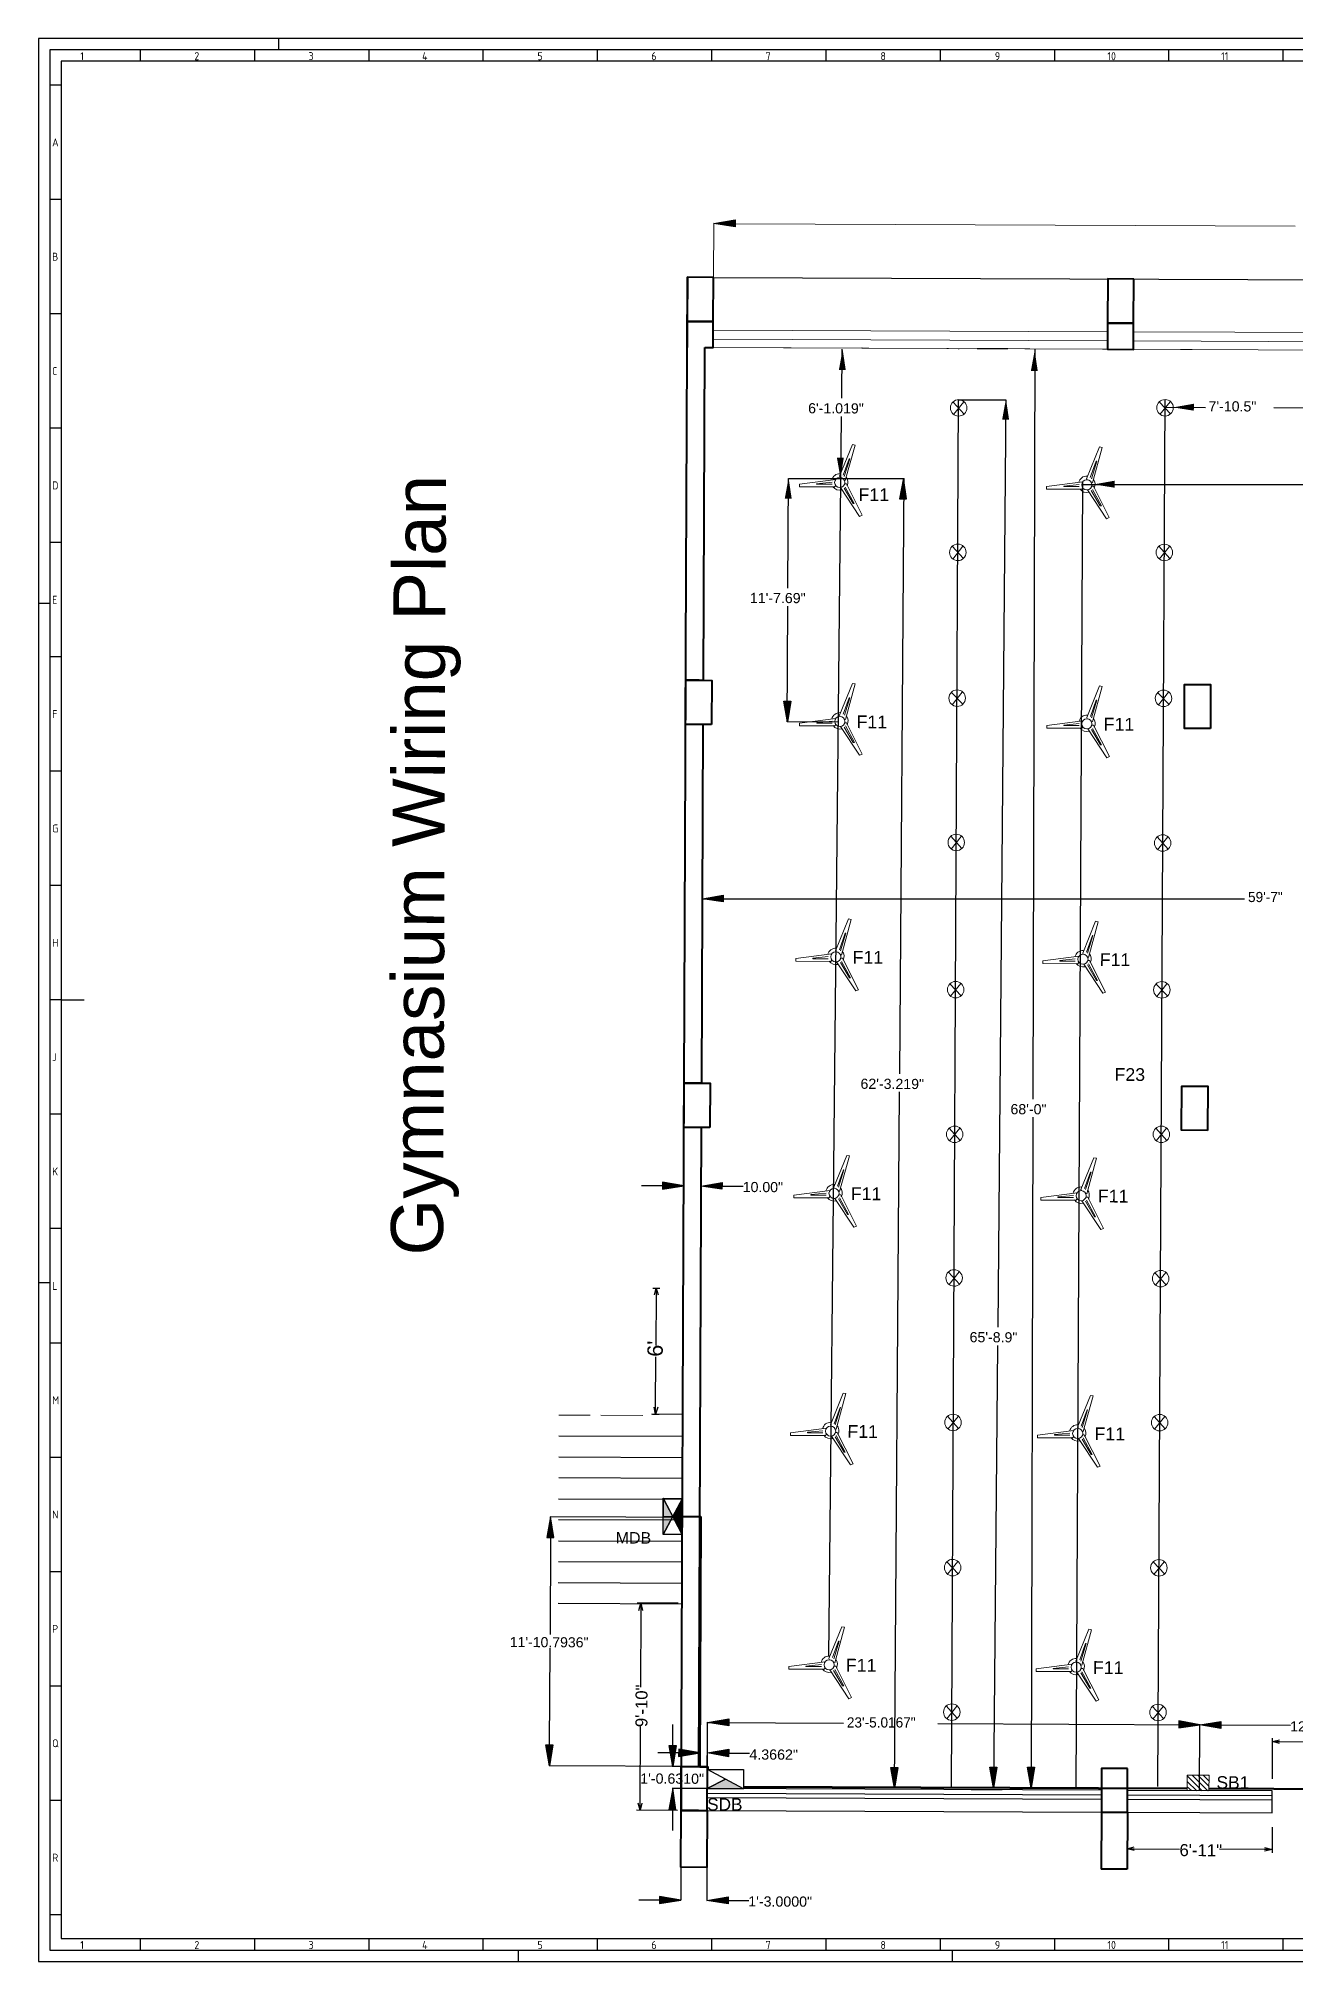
# Model space of a CAD drawing. Header units: millimetres. Extents: x 0 to 1189, y 5 to 846.
# Drawn here: x 0 to 550, y 5 to 846 of the extents above; entities that cross this region are included whole.
import ezdxf

# ---------------------------------------------------------------- set-up
doc = ezdxf.new("R2010")
doc.units = ezdxf.units.MM
doc.header["$LTSCALE"] = 12
doc.layers.add('035', color=5, linetype='Continuous')
doc.layers.add('07', color=7, linetype='Continuous')
doc.styles.add('Arial$001H0', font='arial.ttf')
doc.styles.add('ISO Proportional', font='isocp.shx')
doc.styles.add('Swis721LtCnBT$001H0', font='')
doc.styles.get('Swis721LtCnBT$001H0').set_extended_font_data('Swis721LtCnBT')

# ---------------------------------------------------------------- blocks, each defined once
blk = doc.blocks.new('IEC_border_a0')
at = {"layer": '035'}
for p, q in [((0, 841), (0, 0)), ((1189, 841), (0, 841)), ((44.5, 836), (44.5, 831)), ((94.5, 836), (94.5, 831)), ((105, 841), (105, 836)), ((144.5, 836), (144.5, 831)), ((194.5, 836), (194.5, 831)), ((244.5, 836), (244.5, 831)), ((294.5, 836), (294.5, 831)), ((344.5, 836), (344.5, 831)), ((394.5, 836), (394.5, 831)), ((444.5, 836), (444.5, 831)), ((494.5, 836), (494.5, 831)), ((544.5, 836), (544.5, 831)), ((9.98, 820.54), (5, 820.54)), ((9.98, 770.54), (5, 770.54)), ((9.98, 720.54), (5, 720.54)), ((9.98, 670.54), (5, 670.54)), ((9.98, 620.54), (5, 620.54)), ((0, 594), (5, 594)), ((10, 570.5), (5.02, 570.5)), ((10, 520.5), (5, 520.5)), ((10, 470.5), (5.02, 470.5)), ((10, 420.5), (5.02, 420.5)), ((10, 370.5), (5.02, 370.5)), ((10, 320.5), (5.02, 320.5)), ((0, 297), (5, 297)), ((10.02, 270.46), (5.03, 270.46)), ((10.02, 220.46), (5.03, 220.46)), ((10.02, 170.46), (5.03, 170.46)), ((10.02, 120.46), (5.03, 120.46)), ((10.02, 70.46), (5.03, 70.46)), ((10.03, 20.42), (5.05, 20.42)), ((44.5, 10), (44.5, 5)), ((94.5, 10), (94.5, 5)), ((144.5, 10), (144.5, 5)), ((194.5, 10), (194.5, 5)), ((244.5, 10), (244.5, 5)), ((294.5, 10), (294.5, 5)), ((344.5, 10), (344.5, 5)), ((394.5, 10), (394.5, 5)), ((444.5, 10), (444.5, 5)), ((494.5, 10), (494.5, 5)), ((544.5, 10), (544.5, 5)), ((0, 0), (1189, 0)), ((210, 0), (210, 5)), ((400, 0), (400, 5))]:
    blk.add_line(p, q, dxfattribs=at)
blk.add_lwpolyline([(10, 10), (1179, 10), (1179, 831), (10, 831)], close=True, dxfattribs=at)
at = {"layer": '07'}
blk.add_line((10, 420.5), (20, 420.5), dxfattribs=at)
blk.add_lwpolyline([(5, 5), (1184, 5), (1184, 836), (5, 836)], close=True, dxfattribs=at)
at = {"layer": '035', "style": 'ISO Proportional'}
for s, p in [('1', (18.31, 831.5)), ('2', (68.23, 831.5)), ('3', (118.18, 831.5)), ('4', (167.88, 831.5)), ('5', (218.34, 831.5)), ('6', (268.19, 831.5)), ('7', (318.17, 831.5)), ('8', (368.42, 831.5)), ('9', (418.46, 831.5)), ('10', (467.72, 831.5)), ('11', (517.49, 831.5)), ('A', (6, 793.79)), ('B', (6, 743.79)), ('C', (6, 693.79)), ('D', (6, 643.79)), ('E', (6.02, 593.75)), ('F', (6.02, 543.75)), ('G', (6.02, 493.75)), ('H', (6.02, 443.75)), ('J', (6.02, 393.75)), ('K', (6.02, 343.75)), ('L', (6.03, 293.72)), ('M', (6.03, 243.72)), ('N', (6.03, 193.72)), ('P', (6.03, 143.72)), ('Q', (6.03, 93.72)), ('R', (6.05, 43.68)), ('1', (18.31, 5.5)), ('2', (68.23, 5.5)), ('3', (118.18, 5.5)), ('4', (167.88, 5.5)), ('5', (218.34, 5.5)), ('6', (268.19, 5.5)), ('7', (318.17, 5.5)), ('8', (368.42, 5.5)), ('9', (418.46, 5.5)), ('10', (467.72, 5.5)), ('11', (517.49, 5.5))]:
    blk.add_text(s, height=3.5, dxfattribs=at).set_placement(p)

msp = doc.modelspace()

# ---------------------------------------------------------------- hatches: boundary and pattern name
at = {"true_color": 0x000007}
for points in [[(304.79, 766.57), (304.78, 763.54), (295.47, 764.98)], [(350.21, 700.91), (353.24, 700.89), (351.88, 709.98)], [(434.22, 700.47), (437.25, 700.45), (435.89, 709.54)], [(421.67, 679.27), (424.69, 679.25), (423.33, 688.34)], [(505.54, 686.19), (505.53, 683.16), (496.46, 684.59)], [(349.35, 662.65), (352.38, 662.64), (350.94, 653.57)], [(326.55, 644.71), (329.58, 644.69), (328.22, 653.78)], [(376.78, 644.58), (379.81, 644.57), (378.45, 653.66)], [(470.83, 652.52), (470.82, 649.49), (461.74, 650.92)], [(326.21, 556.11), (329.23, 556.1), (327.8, 547.03)], [(299.63, 471.34), (299.61, 468.32), (290.54, 469.75)], [(273.01, 345.79), (273, 342.77), (282.32, 344.12)], [(299.09, 345.68), (299.07, 342.66), (290, 344.09)], [(281.75, 207.47), (277.53, 199.57), (281.72, 199.56)], [(222.42, 190.4), (225.44, 190.39), (224.08, 199.44)], [(277.53, 199.57), (281.72, 199.56), (281.71, 198.39)], [(302.07, 111.01), (302.06, 107.98), (292.75, 109.41)], [(499.02, 110.19), (499, 107.16), (508.09, 108.52)], [(517.41, 109.88), (517.39, 106.85), (508.09, 108.52)], [(222.05, 99.74), (225.06, 99.73), (223.63, 90.46)], [(275.95, 99.47), (278.97, 99.46), (277.54, 90.16)], [(280.13, 97.83), (280.12, 94.57), (289.44, 96.16)], [(302.01, 97.74), (302, 94.48), (292.7, 96.15)], [(300.56, 84.71), (292.63, 80.55), (308.46, 80.48)], [(372.99, 89.77), (376.01, 89.76), (374.58, 80.69)], [(416.3, 89.92), (419.33, 89.91), (417.89, 80.84)], [(432.73, 89.93), (435.76, 89.92), (434.32, 80.85)], [(275.83, 71.31), (278.86, 71.29), (277.5, 80.61)], [(271.72, 33.38), (271.7, 30.35), (281.02, 31.71)], [(301.75, 33.25), (301.73, 30.22), (292.43, 31.66)]]:
    msp.add_hatch(color=7, dxfattribs=at).paths.add_polyline_path(points)
h = msp.add_hatch(color=7, dxfattribs=at)
h.paths.add_polyline_path([(273.34, 199.59), (277.53, 199.57), (273.37, 207.51)])
h.paths.add_polyline_path([(277.53, 199.57), (273.37, 207.51), (273.34, 199.59)])
h.paths.add_polyline_path([(273.37, 207.51), (273.34, 199.59), (277.53, 199.57)])
h.paths.add_polyline_path([(273.34, 199.59), (277.53, 199.57), (273.3, 191.67)])
h.paths.add_polyline_path([(277.53, 199.57), (273.3, 191.67), (273.34, 199.59)])
h.paths.add_polyline_path([(273.3, 191.67), (273.34, 199.59), (277.53, 199.57)])
h = msp.add_hatch(color=7, dxfattribs=at)
h.paths.add_polyline_path([(277.53, 199.57), (278.22, 198.41), (281.71, 198.39)])
h.paths.add_polyline_path([(278.22, 198.41), (281.71, 198.39), (281.68, 191.64)])

# ---------------------------------------------------------------- linework, layer by layer
at = {"color": 7, "linetype": 'Continuous', "lineweight": 20, "true_color": 0x000007}
for p, q in [((295.37, 741.46), (295.47, 765.21)), ((304.78, 764.94), (549.92, 763.92)), ((295.28, 718.42), (467.78, 717.7)), ((479.19, 717.65), (651.69, 716.94)), ((295.25, 710.73), (651.66, 709.25)), ((295.26, 714.46), (467.77, 713.74)), ((398.14, 710.31), (504.77, 709.86)), ((479.17, 713.7), (651.68, 712.98)), ((227.75, 243.94), (241.43, 243.88)), ((268.17, 244.31), (281.9, 244.25)), ((246.06, 243.87), (264.38, 243.79)), ((289.86, 199.52), (289.86, 199.52))]:
    msp.add_line(p, q, dxfattribs=at)
at = {"color": 7, "linetype": 'Continuous', "lineweight": 40, "true_color": 0x000007}
for p, q in [((283.15, 545.96), (283.97, 741.51)), ((290.92, 565.25), (291.52, 710.75)), ((290.19, 389.02), (290.84, 545.93)), ((282.42, 369.73), (282.5, 389.05)), ((288.95, 90.11), (290.11, 369.7)), ((290.11, 369.7), (290.11, 369.7)), ((277.53, 199.57), (289.86, 199.52)), ((281.21, 78.5), (281.26, 90.14)), ((288.87, 71.02), (281.18, 71.05)), ((288.87, 71.02), (288.87, 71.02)), ((465.09, 70.29), (464.99, 45.38)), ((476.5, 70.24), (476.4, 45.33)), ((476.4, 45.33), (464.99, 45.38))]:
    msp.add_line(p, q, dxfattribs=at)
at = {"color": 7, "linetype": 'Continuous', "lineweight": 25, "true_color": 0x000007}
for p, q in [((295.37, 741.46), (835.47, 739.22)), ((360.43, 710.46), (360.2, 710.46)), ((424.22, 710.2), (410.71, 710.25)), ((283.24, 565.28), (290.92, 565.25)), ((290.56, 478.65), (290.6, 488.43)), ((282.5, 389.05), (282.5, 389.05)), ((273.01, 344.16), (263.93, 344.2)), ((282.32, 344.12), (282.32, 344.36)), ((290, 344.09), (290, 344.32)), ((299.08, 344.05), (308.39, 344.02)), ((268.86, 299.48), (271.89, 299.47)), ((270.25, 296.45), (270.15, 274.33)), ((270.26, 299.48), (270.25, 296.45)), ((270.04, 247.33), (270.13, 269.44)), ((268.63, 244.31), (271.66, 244.3)), ((270.03, 244.3), (270.04, 247.33)), ((227.71, 234.9), (281.86, 234.67)), ((227.67, 225.62), (281.82, 225.4)), ((227.63, 216.58), (281.79, 216.36)), ((227.59, 207.31), (281.75, 207.08)), ((273.37, 207.51), (281.68, 191.64)), ((290.17, 199.16), (223.85, 199.44)), ((227.56, 198.26), (281.71, 198.04)), ((224.05, 190.39), (223.87, 147.96)), ((227.52, 188.99), (281.67, 188.76)), ((227.48, 179.95), (281.63, 179.72)), ((227.44, 170.67), (281.6, 170.45)), ((227.41, 161.63), (281.56, 161.4)), ((279.93, 161.62), (262, 161.69)), ((263.63, 161.68), (263.62, 158.42)), ((263.62, 158.42), (263.48, 124.9)), ((223.67, 99.73), (223.85, 141.93)), ((292.63, 80.55), (292.75, 109.65)), ((263.27, 74.15), (263.41, 107.67)), ((277.58, 99.47), (277.61, 108.55)), ((507.97, 79.65), (508.09, 108.75)), ((507.97, 79.65), (508.09, 108.52)), ((517.4, 108.48), (547.9, 108.36)), ((539.88, 84.88), (539.96, 102.57)), ((539.95, 101.17), (542.98, 101.16)), ((542.98, 101.16), (560.44, 101.09)), ((280.12, 96.2), (271.04, 96.24)), ((289.41, 90.11), (289.44, 96.39)), ((292.67, 90.09), (292.7, 96.38)), ((302.01, 96.11), (311.09, 96.07)), ((290.18, 90.18), (223.4, 90.46)), ((292.67, 90.09), (277.31, 90.16)), ((292.63, 80.55), (300.56, 84.71)), ((292.63, 80.55), (277.27, 80.61)), ((465.12, 75.87), (292.61, 76.59)), ((465.13, 77.74), (292.62, 78.45)), ((465.13, 79.83), (292.63, 80.55)), ((357.82, 81.21), (378.07, 81.12)), ((395.53, 81.05), (436.27, 80.88)), ((421.6, 80.01), (408.1, 80.07)), ((539.85, 75.56), (476.52, 75.83)), ((539.85, 77.43), (476.53, 77.69)), ((539.86, 79.52), (476.54, 79.78)), ((539.82, 69.98), (539.86, 79.52)), ((279.55, 71.06), (261.63, 71.13)), ((263.26, 71.12), (263.27, 74.15)), ((277.46, 71.3), (277.42, 62.22)), ((292.59, 71), (465.09, 70.29)), ((476.5, 70.24), (539.82, 69.98)), ((476.48, 63.95), (476.43, 52.78)), ((539.8, 63.69), (539.75, 52.52)), ((476.43, 54.18), (479.46, 54.16)), ((479.46, 54.16), (499.25, 54.08)), ((536.5, 53.93), (516.71, 54.01)), ((539.76, 53.91), (536.5, 53.93)), ((281.08, 45.91), (281.02, 31.71)), ((292.49, 45.86), (292.43, 31.66)), ((271.71, 31.75), (262.63, 31.78)), ((301.74, 31.62), (310.82, 31.58))]:
    msp.add_line(p, q, dxfattribs=at)
for p, q in [((351.5, 688.56), (351.72, 710.07)), ((402.74, 710.01), (402.74, 710.29)), ((435.9, 710.03), (435.08, 382.05)), ((399.48, 81.04), (402.62, 687.99)), ((402.6, 687.92), (423.31, 687.92)), ((423.31, 687.92), (419.72, 282.32)), ((489.76, 81.43), (493.02, 688.04)), ((492.74, 684.63), (510.63, 684.59)), ((540.48, 684.51), (565.28, 684.46)), ((345.81, 138.38), (351.42, 680.65)), ((327.91, 605.61), (328.16, 653.57)), ((328.16, 653.57), (378.59, 653.57)), ((378.59, 653.57), (376.72, 393.12)), ((454, 81.25), (456.95, 652.08)), ((456.94, 650.84), (578.02, 650.86)), ((327.6, 547.05), (327.86, 597.7)), ((350.2, 546.87), (327.6, 547.05)), ((290.52, 469.75), (527.76, 469.75)), ((376.67, 385.21), (374.48, 81.14)), ((435.06, 374.14), (434.34, 80.89)), ((419.65, 274.41), (417.94, 81.12)), ((292.75, 109.42), (352.24, 109.17)), ((393.48, 109), (508.09, 108.52))]:
    msp.add_line(p, q)
at = {"color": 7, "linetype": 'Continuous', "lineweight": 5, "true_color": 0x000007}
for p, q in [((405.07, 681.69), (400.2, 686.84)), ((404.86, 687.05), (400.41, 681.48)), ((495.37, 681.75), (490.51, 686.89)), ((495.16, 687.1), (490.72, 681.53)), ((404.69, 618.5), (399.83, 623.88)), ((404.48, 623.86), (400.04, 618.29)), ((495.05, 618.46), (490.18, 623.84)), ((494.84, 623.82), (490.39, 618.25)), ((404.41, 554.75), (399.54, 559.89)), ((404.2, 560.11), (399.76, 554.54)), ((494.69, 554.67), (489.83, 559.81)), ((494.48, 560.02), (490.04, 554.45)), ((404.01, 491.65), (399.14, 497.03)), ((403.8, 497.01), (399.35, 491.44)), ((494.33, 491.4), (489.46, 496.77)), ((494.12, 496.75), (489.67, 491.18)), ((403.74, 427.26), (398.87, 432.4)), ((403.53, 432.61), (399.08, 427.05)), ((493.98, 427.19), (489.11, 432.33)), ((493.77, 432.54), (489.32, 426.97)), ((403.33, 364), (398.47, 369.38)), ((403.12, 369.36), (398.68, 363.79)), ((493.76, 363.99), (488.89, 369.37)), ((493.55, 369.35), (489.1, 363.78)), ((403.07, 301.21), (398.21, 306.35)), ((402.86, 306.56), (398.42, 300.99)), ((493.47, 300.89), (488.6, 306.04)), ((493.26, 306.25), (488.81, 300.68)), ((402.6, 238.01), (397.74, 243.38)), ((402.39, 243.36), (397.95, 237.8)), ((493.02, 237.93), (488.15, 243.3)), ((492.81, 243.28), (488.36, 237.71)), ((402.43, 174.52), (397.56, 179.66)), ((402.22, 179.88), (397.77, 174.31)), ((492.69, 174.44), (487.82, 179.58)), ((492.48, 179.79), (488.03, 174.22)), ((402.05, 111.33), (397.19, 116.7)), ((401.84, 116.68), (397.4, 111.12)), ((492.31, 111.17), (487.45, 116.54)), ((492.1, 116.52), (487.66, 110.95)), ((502.64, 86.19), (509.13, 79.65)), ((504.74, 86.42), (511.69, 79.64)), ((507.3, 86.41), (512.17, 81.5)), ((509.63, 86.4), (512.18, 83.83)), ((511.95, 86.39), (512.19, 86.15)), ((502.62, 81.31), (504.48, 79.67)), ((502.63, 83.63), (506.81, 79.66))]:
    msp.add_line(p, q, dxfattribs=at)
at = {"color": 7, "linetype": 'Continuous', "lineweight": 53, "true_color": 0x000007}
for p, q in [((308.46, 81.41), (502.62, 80.61)), ((512.16, 80.57), (613.43, 80.15))]:
    msp.add_line(p, q, dxfattribs=at)
at = {"color": 7, "linetype": 'Continuous', "lineweight": -2, "true_color": 0x000007}
for points in [[(304.79, 766.57), (304.78, 763.54), (295.47, 764.98)], [(376.78, 644.58), (379.81, 644.57), (378.45, 653.66)], [(326.21, 556.11), (329.23, 556.1), (327.8, 547.03)], [(299.63, 471.34), (299.61, 468.32), (290.54, 469.75)], [(273.01, 345.79), (273, 342.77), (282.32, 344.12)], [(299.09, 345.68), (299.07, 342.66), (290, 344.09)], [(273.34, 199.59), (277.53, 199.57), (273.37, 207.51)], [(277.53, 199.57), (273.37, 207.51), (273.34, 199.59)], [(273.37, 207.51), (273.34, 199.59), (277.53, 199.57)], [(281.75, 207.47), (277.53, 199.57), (281.72, 199.56)], [(222.42, 190.4), (225.44, 190.39), (224.08, 199.44)], [(273.34, 199.59), (277.53, 199.57), (273.3, 191.67)], [(277.53, 199.57), (273.3, 191.67), (273.34, 199.59)], [(273.3, 191.67), (273.34, 199.59), (277.53, 199.57)], [(277.53, 199.57), (278.22, 198.41), (281.71, 198.39)], [(277.53, 199.57), (281.72, 199.56), (281.71, 198.39)], [(278.22, 198.41), (281.71, 198.39), (281.68, 191.64)], [(302.07, 111.01), (302.06, 107.98), (292.75, 109.41)], [(499.02, 110.19), (499, 107.16), (508.09, 108.52)], [(517.41, 109.88), (517.39, 106.85), (508.09, 108.52)], [(222.05, 99.74), (225.06, 99.73), (223.63, 90.46)], [(275.95, 99.47), (278.97, 99.46), (277.54, 90.16)], [(280.13, 97.83), (280.12, 94.57), (289.44, 96.16)], [(302.01, 97.74), (302, 94.48), (292.7, 96.15)], [(300.56, 84.71), (292.63, 80.55), (308.46, 80.48)], [(372.99, 89.77), (376.01, 89.76), (374.58, 80.69)], [(416.3, 89.92), (419.33, 89.91), (417.89, 80.84)], [(432.73, 89.93), (435.76, 89.92), (434.32, 80.85)], [(275.83, 71.31), (278.86, 71.29), (277.5, 80.61)], [(271.72, 33.38), (271.7, 30.35), (281.02, 31.71)], [(301.75, 33.25), (301.73, 30.22), (292.43, 31.66)]]:
    msp.add_lwpolyline(points, close=True, dxfattribs=at)
at = {"color": 7, "linetype": 'Continuous', "lineweight": 40, "true_color": 0x000007}
for points in [[(295.37, 741.46), (283.97, 741.51), (283.89, 722.19), (295.29, 722.14)], [(479.28, 740.7), (467.88, 740.75), (467.8, 721.43), (479.2, 721.38)], [(479.28, 740.7), (467.88, 740.75), (467.8, 721.43), (479.2, 721.38)], [(479.2, 721.38), (467.8, 721.43), (467.75, 710.02), (479.16, 709.97)], [(294.56, 545.91), (283.15, 545.96), (283.24, 565.28), (294.64, 565.23)], [(512.8, 544.1), (501.4, 544.15), (501.48, 563.47), (512.88, 563.42)], [(293.83, 369.68), (282.42, 369.73), (282.5, 389.05), (293.91, 389.01)], [(290.19, 389.02), (282.5, 389.05)], [(511.58, 368.44), (500.18, 368.49), (500.26, 387.81), (511.66, 387.77)], [(292.67, 90.09), (281.26, 90.14), (281.18, 71.05), (292.59, 71)], [(476.58, 89.33), (465.17, 89.38), (465.09, 70.29), (476.5, 70.24)]]:
    msp.add_lwpolyline(points, close=True, dxfattribs=at)
for points in [[(291.52, 710.75), (295.25, 710.73), (295.29, 722.14), (283.89, 722.19), (283.84, 710.78)], [(281.18, 71.05), (282.5, 389.05), (283.24, 565.28)], [(289.06, 565.26), (283.24, 565.28), (290.92, 565.25)], [(289.86, 199.52), (289.41, 90.11), (292.9, 90.09), (292.9, 88.93)], [(292.59, 71), (292.49, 46.09), (281.08, 46.14), (281.18, 71.05)]]:
    msp.add_lwpolyline(points, dxfattribs=at)
at = {"color": 7, "linetype": 'Continuous', "lineweight": 20, "true_color": 0x000007}
for points in [[(291.52, 710.75), (360.43, 710.46), (360.43, 710.46)], [(360.43, 710.46), (398.14, 710.31), (398.14, 710.31)]]:
    msp.add_lwpolyline(points, dxfattribs=at)
at = {"color": 7, "linetype": 'Continuous', "lineweight": 5, "true_color": 0x000007}
for points in [[(352.58, 652.81), (353.04, 652.57), (357.3, 668.15), (356.14, 668.39), (350.49, 654.45), (350.72, 653.98)], [(460.69, 651.78), (461.15, 651.54), (465.41, 667.12), (464.25, 667.36), (458.6, 653.42), (458.83, 652.95)], [(352.59, 654.44), (354.95, 662.11), (354.71, 662.11), (352.12, 654.91)], [(460.7, 653.41), (463.06, 661.08), (462.82, 661.08), (460.23, 653.87)], [(348.86, 653.06), (333.02, 651.03), (333.01, 649.86), (348.38, 649.8), (348.84, 650.5)], [(347.22, 651.9), (340.47, 651.23), (340.47, 651), (347.22, 650.97)], [(350.94, 649.56), (359.26, 636.95), (360.43, 637.41), (353.5, 651.17), (352.81, 651.18)], [(353.03, 649.78), (356.96, 642.55), (356.49, 642.55), (352.56, 649.32)], [(456.97, 652.03), (441.13, 650), (441.12, 648.83), (456.49, 648.77), (456.96, 649.46)], [(455.33, 650.87), (448.58, 650.2), (448.58, 649.96), (455.33, 649.94)], [(459.05, 648.52), (467.37, 635.92), (468.54, 636.38), (461.61, 650.14), (460.92, 650.15)], [(461.14, 648.75), (465.07, 641.52), (464.6, 641.52), (460.67, 648.29)], [(352.63, 548.3), (353.09, 548.06), (357.34, 563.64), (356.18, 563.88), (350.54, 549.94), (350.77, 549.47)], [(352.63, 549.93), (354.99, 557.6), (354.76, 557.6), (352.17, 550.4)], [(460.74, 547.27), (461.2, 547.03), (465.46, 562.61), (464.29, 562.85), (458.65, 548.91), (458.88, 548.44)], [(460.74, 548.9), (463.1, 556.57), (462.87, 556.57), (460.28, 549.37)], [(348.9, 548.55), (333.06, 546.52), (333.06, 545.35), (348.42, 545.29), (348.89, 545.99)], [(347.27, 547.39), (340.51, 546.72), (340.51, 546.49), (347.26, 546.46)], [(350.98, 545.05), (359.31, 532.44), (360.48, 532.9), (353.55, 546.67), (352.85, 546.67)], [(457.01, 547.52), (441.17, 545.49), (441.17, 544.32), (456.53, 544.26), (457, 544.96)], [(353.08, 545.27), (357.01, 538.04), (356.54, 538.04), (352.61, 544.81)], [(455.38, 546.36), (448.62, 545.69), (448.62, 545.46), (455.37, 545.43)], [(459.09, 544.02), (467.42, 531.41), (468.59, 531.87), (461.66, 545.63), (460.96, 545.64)], [(461.19, 544.24), (465.12, 537.01), (464.65, 537.01), (460.72, 543.78)], [(350.89, 445.32), (351.36, 445.09), (355.61, 460.67), (354.45, 460.91), (348.8, 446.96), (349.03, 446.49)], [(350.9, 446.95), (353.26, 454.62), (353.03, 454.63), (350.44, 447.42)], [(459, 444.29), (459.47, 444.06), (463.72, 459.64), (462.56, 459.87), (456.91, 445.93), (457.14, 445.46)], [(459.01, 445.92), (461.37, 453.59), (461.14, 453.59), (458.55, 446.39)], [(347.17, 445.57), (331.33, 443.54), (331.32, 442.38), (346.69, 442.31), (347.16, 443.01)], [(345.53, 444.41), (338.78, 443.74), (338.78, 443.51), (345.53, 443.48)], [(349.25, 442.07), (357.58, 429.46), (358.74, 429.92), (351.82, 443.69), (351.12, 443.69)], [(351.35, 442.29), (355.27, 435.06), (354.81, 435.06), (350.88, 441.83)], [(455.28, 444.54), (439.44, 442.51), (439.43, 441.35), (454.8, 441.28), (455.27, 441.98)], [(453.64, 443.38), (446.89, 442.71), (446.89, 442.48), (453.64, 442.45)], [(457.36, 441.04), (465.69, 428.43), (466.85, 428.89), (459.93, 442.66), (459.23, 442.66)], [(459.46, 441.26), (463.38, 434.03), (462.92, 434.03), (458.99, 440.8)], [(350.08, 341.92), (350.55, 341.68), (354.8, 357.26), (353.64, 357.5), (347.99, 343.56), (348.22, 343.09)], [(458.19, 340.89), (458.66, 340.65), (462.91, 356.23), (461.75, 356.47), (456.1, 342.53), (456.33, 342.06)], [(350.09, 343.55), (352.45, 351.22), (352.21, 351.22), (349.62, 344.02)], [(458.2, 342.52), (460.56, 350.19), (460.33, 350.19), (457.73, 342.99)], [(346.36, 342.17), (330.52, 340.14), (330.51, 338.97), (345.88, 338.91), (346.35, 339.61)], [(344.72, 341.01), (337.97, 340.34), (337.97, 340.11), (344.72, 340.08)], [(348.44, 338.67), (356.77, 326.06), (357.93, 326.52), (351.01, 340.29), (350.31, 340.29)], [(350.53, 338.89), (354.46, 331.66), (354, 331.66), (350.07, 338.43)], [(454.47, 341.14), (438.63, 339.11), (438.62, 337.94), (453.99, 337.88), (454.46, 338.58)], [(452.83, 339.98), (446.08, 339.31), (446.08, 339.08), (452.83, 339.05)], [(456.55, 337.64), (464.88, 325.03), (466.04, 325.49), (459.12, 339.25), (458.42, 339.26)], [(458.64, 337.86), (462.57, 330.63), (462.11, 330.63), (458.18, 337.4)], [(348.59, 237.96), (349.05, 237.72), (353.31, 253.3), (352.15, 253.54), (346.5, 239.59), (346.73, 239.13)], [(456.7, 236.93), (457.16, 236.69), (461.42, 252.27), (460.26, 252.51), (454.61, 238.56), (454.84, 238.1)], [(348.6, 239.59), (350.96, 247.26), (350.72, 247.26), (348.13, 240.05)], [(456.71, 238.55), (459.07, 246.23), (458.83, 246.23), (456.24, 239.02)], [(344.87, 238.2), (329.03, 236.18), (329.02, 235.01), (344.39, 234.95), (344.86, 235.64)], [(343.23, 237.05), (336.48, 236.38), (336.48, 236.14), (343.23, 236.12)], [(346.95, 234.7), (355.28, 222.1), (356.44, 222.56), (349.51, 236.32), (348.82, 236.33)], [(452.98, 237.17), (437.14, 235.14), (437.13, 233.98), (452.5, 233.92), (452.97, 234.61)], [(451.34, 236.02), (444.59, 235.35), (444.59, 235.11), (451.34, 235.09)], [(349.04, 234.93), (352.97, 227.69), (352.5, 227.7), (348.58, 234.46)], [(455.06, 233.67), (463.39, 221.07), (464.55, 221.53), (457.62, 235.29), (456.93, 235.29)], [(457.15, 233.9), (461.08, 226.66), (460.62, 226.67), (456.69, 233.43)], [(347.95, 135.75), (348.41, 135.52), (352.66, 151.1), (351.5, 151.34), (345.86, 137.39), (346.09, 136.92)], [(347.95, 137.38), (350.31, 145.06), (350.08, 145.06), (347.49, 137.85)], [(456.06, 134.72), (456.52, 134.49), (460.78, 150.07), (459.61, 150.3), (453.97, 136.36), (454.2, 135.89)], [(456.06, 136.35), (458.42, 144.02), (458.19, 144.03), (455.6, 136.82)], [(344.22, 136), (328.38, 133.97), (328.38, 132.81), (343.74, 132.74), (344.21, 133.44)], [(342.59, 134.84), (335.83, 134.17), (335.83, 133.94), (342.58, 133.91)], [(452.33, 134.97), (436.49, 132.94), (436.49, 131.78), (451.85, 131.71), (452.32, 132.41)], [(346.3, 132.5), (354.63, 119.89), (355.8, 120.36), (348.87, 134.12), (348.17, 134.12)], [(348.4, 132.72), (352.33, 125.49), (351.86, 125.49), (347.93, 132.26)], [(450.7, 133.81), (443.94, 133.14), (443.94, 132.91), (450.69, 132.88)], [(454.41, 131.47), (462.74, 118.86), (463.91, 119.32), (456.98, 133.09), (456.28, 133.09)], [(456.51, 131.69), (460.44, 124.46), (459.97, 124.46), (456.04, 131.23)]]:
    msp.add_lwpolyline(points, dxfattribs=at)
at = {"color": 7, "linetype": 'Continuous', "lineweight": 25, "true_color": 0x000007}
for points in [[(269.55, 296.45), (270.26, 299.48), (271.18, 296.45)], [(270.97, 247.32), (270.03, 244.3), (269.34, 247.33)], [(273.3, 191.67), (281.75, 207.47), (281.68, 191.64), (273.3, 191.67), (273.37, 207.51), (281.75, 207.47)], [(262.69, 158.43), (263.63, 161.68), (264.32, 158.42)], [(542.97, 100.23), (539.95, 101.17), (542.98, 101.86)], [(308.46, 80.48), (292.67, 88.93), (308.5, 88.86), (308.46, 80.48), (292.63, 80.55), (292.67, 88.93)], [(263.97, 74.15), (263.26, 71.12), (262.34, 74.16)], [(479.46, 53.47), (476.43, 54.18), (479.47, 55.1)], [(536.5, 54.86), (539.76, 53.91), (536.49, 53.23)]]:
    msp.add_lwpolyline(points, dxfattribs=at)
at = {"color": 7, "linetype": 'Continuous', "lineweight": 5, "true_color": 0x000007}
msp.add_lwpolyline([(502.61, 79.68), (502.64, 86.43), (512.19, 86.39), (512.16, 79.64)], close=True, dxfattribs=at)
for points in [[(402.65, 687.99), (400.66, 688), (399.03, 686.39), (399.02, 684.4)], [(399.02, 684.4), (399.02, 682.4), (400.63, 680.78), (402.62, 680.77)], [(402.62, 680.77), (404.61, 680.76), (406.23, 682.37), (406.24, 684.37)], [(406.24, 684.37), (406.25, 686.36), (404.64, 687.98), (402.65, 687.99)], [(489.33, 684.45), (489.32, 682.46), (490.93, 680.84), (492.93, 680.83)], [(492.96, 688.04), (490.96, 688.05), (489.34, 686.44), (489.33, 684.45)], [(492.93, 680.83), (494.92, 680.82), (496.54, 682.43), (496.55, 684.42)], [(496.55, 684.42), (496.56, 686.41), (494.95, 688.04), (492.96, 688.04)], [(350.73, 655.61), (349.01, 655.67), (347.47, 654.5), (347.08, 652.82)], [(347.65, 649.92), (348.52, 648.69), (350.05, 648.13), (351.51, 648.51)], [(350.61, 653.98), (349.38, 653.99), (348.39, 653), (348.38, 651.78)], [(348.38, 651.78), (348.38, 650.56), (349.37, 649.56), (350.59, 649.56)], [(350.59, 649.56), (351.81, 649.55), (352.8, 650.54), (352.81, 651.76)], [(352.81, 651.76), (352.81, 652.98), (351.83, 653.98), (350.61, 653.98)], [(353.79, 650.31), (354.48, 651.61), (354.3, 653.2), (353.35, 654.33)], [(458.85, 654.58), (457.12, 654.64), (455.58, 653.47), (455.19, 651.79)], [(455.76, 648.89), (456.63, 647.66), (458.16, 647.1), (459.62, 647.48)], [(458.72, 652.95), (457.49, 652.95), (456.5, 651.97), (456.49, 650.75)], [(456.49, 650.75), (456.49, 649.53), (457.48, 648.53), (458.7, 648.53)], [(458.7, 648.53), (459.92, 648.52), (460.91, 649.51), (460.92, 650.73)], [(460.92, 650.73), (460.92, 651.95), (459.94, 652.94), (458.72, 652.95)], [(461.9, 649.28), (462.59, 650.58), (462.41, 652.17), (461.46, 653.3)], [(402.27, 624.8), (400.28, 624.8), (398.66, 623.2), (398.65, 621.2)], [(405.87, 621.17), (405.88, 623.17), (404.27, 624.79), (402.27, 624.8)], [(492.63, 624.76), (490.64, 624.76), (489.02, 623.16), (489.01, 621.16)], [(496.22, 621.13), (496.23, 623.13), (494.62, 624.75), (492.63, 624.76)], [(398.65, 621.2), (398.64, 619.21), (400.25, 617.59), (402.24, 617.58)], [(402.24, 617.58), (404.24, 617.57), (405.86, 619.18), (405.87, 621.17)], [(489.01, 621.16), (489, 619.17), (490.61, 617.55), (492.6, 617.54)], [(492.6, 617.54), (494.59, 617.53), (496.22, 619.14), (496.22, 621.13)], [(398.37, 557.45), (398.36, 555.46), (399.97, 553.84), (401.96, 553.83)], [(401.99, 561.05), (400, 561.06), (398.38, 559.45), (398.37, 557.45)], [(401.96, 553.83), (403.96, 553.82), (405.58, 555.43), (405.59, 557.42)], [(405.59, 557.42), (405.6, 559.42), (403.99, 561.04), (401.99, 561.05)], [(488.65, 557.37), (488.64, 555.37), (490.25, 553.75), (492.24, 553.74)], [(492.27, 560.96), (490.28, 560.97), (488.66, 559.36), (488.65, 557.37)], [(492.24, 553.74), (494.24, 553.74), (495.86, 555.34), (495.87, 557.34)], [(495.87, 557.34), (495.88, 559.33), (494.27, 560.95), (492.27, 560.96)], [(350.78, 551.1), (349.05, 551.17), (347.52, 550), (347.13, 548.31)], [(350.65, 549.47), (349.43, 549.48), (348.44, 548.49), (348.43, 547.27)], [(348.43, 547.27), (348.43, 546.05), (349.41, 545.05), (350.63, 545.05)], [(350.63, 545.05), (351.85, 545.04), (352.85, 546.03), (352.85, 547.25)], [(352.85, 547.25), (352.86, 548.47), (351.87, 549.47), (350.65, 549.47)], [(353.83, 545.8), (354.52, 547.11), (354.35, 548.7), (353.4, 549.82)], [(458.89, 550.07), (457.16, 550.13), (455.63, 548.96), (455.24, 547.28)], [(458.76, 548.44), (457.54, 548.45), (456.55, 547.46), (456.54, 546.24)], [(460.96, 546.22), (460.97, 547.44), (459.98, 548.44), (458.76, 548.44)], [(461.94, 544.77), (462.63, 546.07), (462.46, 547.67), (461.51, 548.79)], [(347.7, 545.41), (348.56, 544.18), (350.1, 543.62), (351.55, 544)], [(455.81, 544.38), (456.67, 543.15), (458.21, 542.59), (459.66, 542.97)], [(456.54, 546.24), (456.54, 545.02), (457.52, 544.02), (458.74, 544.02)], [(458.74, 544.02), (459.96, 544.01), (460.96, 545), (460.96, 546.22)], [(401.59, 497.95), (399.6, 497.96), (397.98, 496.35), (397.97, 494.35)], [(405.18, 494.32), (405.19, 496.32), (403.58, 497.94), (401.59, 497.95)], [(491.91, 497.69), (489.92, 497.7), (488.3, 496.09), (488.29, 494.1)], [(495.5, 494.07), (495.51, 496.06), (493.9, 497.68), (491.91, 497.69)], [(397.97, 494.35), (397.96, 492.36), (399.57, 490.74), (401.56, 490.73)], [(401.56, 490.73), (403.55, 490.72), (405.18, 492.33), (405.18, 494.32)], [(488.29, 494.1), (488.28, 492.11), (489.89, 490.48), (491.88, 490.48)], [(491.88, 490.48), (493.87, 490.47), (495.5, 492.08), (495.5, 494.07)], [(349.05, 448.12), (347.32, 448.19), (345.79, 447.02), (345.4, 445.33)], [(348.92, 446.49), (347.7, 446.5), (346.7, 445.51), (346.7, 444.29)], [(351.12, 444.27), (351.13, 445.5), (350.14, 446.49), (348.92, 446.49)], [(352.1, 442.83), (352.79, 444.13), (352.62, 445.72), (351.67, 446.84)], [(457.16, 447.09), (455.43, 447.16), (453.9, 445.99), (453.51, 444.3)], [(460.21, 441.8), (460.9, 443.1), (460.73, 444.69), (459.78, 445.81)], [(345.96, 442.43), (346.83, 441.21), (348.37, 440.65), (349.82, 441.02)], [(346.7, 444.29), (346.69, 443.07), (347.68, 442.08), (348.9, 442.07)], [(348.9, 442.07), (350.12, 442.07), (351.12, 443.05), (351.12, 444.27)], [(454.07, 441.4), (454.94, 440.18), (456.48, 439.61), (457.93, 439.99)], [(454.81, 443.26), (454.8, 442.04), (455.79, 441.05), (457.01, 441.04)], [(457.03, 445.46), (455.81, 445.47), (454.81, 444.48), (454.81, 443.26)], [(457.01, 441.04), (458.23, 441.04), (459.23, 442.02), (459.23, 443.24)], [(459.23, 443.24), (459.24, 444.46), (458.25, 445.46), (457.03, 445.46)], [(401.32, 433.55), (399.32, 433.56), (397.7, 431.95), (397.69, 429.96)], [(397.69, 429.96), (397.69, 427.97), (399.29, 426.35), (401.29, 426.34)], [(401.29, 426.34), (403.28, 426.33), (404.9, 427.94), (404.91, 429.93)], [(404.91, 429.93), (404.92, 431.92), (403.31, 433.55), (401.32, 433.55)], [(487.94, 429.89), (487.93, 427.9), (489.54, 426.27), (491.53, 426.26)], [(491.56, 433.48), (489.57, 433.49), (487.95, 431.88), (487.94, 429.89)], [(491.53, 426.26), (493.52, 426.26), (495.15, 427.87), (495.16, 429.86)], [(495.16, 429.86), (495.16, 431.85), (493.55, 433.47), (491.56, 433.48)], [(400.91, 370.3), (398.92, 370.31), (397.3, 368.7), (397.29, 366.71)], [(404.51, 366.68), (404.52, 368.67), (402.91, 370.29), (400.91, 370.3)], [(491.34, 370.29), (489.35, 370.3), (487.72, 368.69), (487.72, 366.69)], [(494.93, 366.66), (494.94, 368.66), (493.33, 370.28), (491.34, 370.29)], [(397.29, 366.71), (397.28, 364.71), (398.89, 363.09), (400.88, 363.08)], [(400.88, 363.08), (402.88, 363.08), (404.5, 364.68), (404.51, 366.68)], [(487.72, 366.69), (487.71, 364.7), (489.32, 363.08), (491.31, 363.07)], [(491.31, 363.07), (493.3, 363.06), (494.92, 364.67), (494.93, 366.66)], [(348.24, 344.72), (346.51, 344.78), (344.98, 343.62), (344.58, 341.93)], [(345.15, 339.03), (346.02, 337.8), (347.55, 337.24), (349.01, 337.62)], [(345.89, 340.89), (345.88, 339.67), (346.87, 338.67), (348.09, 338.67)], [(348.11, 343.09), (346.89, 343.1), (345.89, 342.11), (345.89, 340.89)], [(348.09, 338.67), (349.31, 338.66), (350.3, 339.65), (350.31, 340.87)], [(350.31, 340.87), (350.31, 342.09), (349.33, 343.09), (348.11, 343.09)], [(351.29, 339.42), (351.98, 340.73), (351.81, 342.32), (350.86, 343.44)], [(456.35, 343.69), (454.62, 343.75), (453.09, 342.58), (452.69, 340.9)], [(453.26, 338), (454.13, 336.77), (455.66, 336.21), (457.12, 336.59)], [(454, 339.86), (453.99, 338.64), (454.98, 337.64), (456.2, 337.64)], [(456.22, 342.06), (455, 342.07), (454, 341.08), (454, 339.86)], [(456.2, 337.64), (457.42, 337.63), (458.41, 338.62), (458.42, 339.84)], [(458.42, 339.84), (458.42, 341.06), (457.44, 342.06), (456.22, 342.06)], [(459.4, 338.39), (460.09, 339.69), (459.92, 341.28), (458.97, 342.41)], [(397.03, 303.91), (397.02, 301.92), (398.63, 300.3), (400.62, 300.29)], [(400.65, 307.5), (398.66, 307.51), (397.04, 305.9), (397.03, 303.91)], [(400.62, 300.29), (402.62, 300.28), (404.24, 301.89), (404.25, 303.88)], [(404.25, 303.88), (404.26, 305.87), (402.65, 307.5), (400.65, 307.5)], [(491.05, 307.19), (489.06, 307.2), (487.43, 305.59), (487.42, 303.6)], [(487.42, 303.6), (487.42, 301.6), (489.03, 299.98), (491.02, 299.97)], [(491.02, 299.97), (493.01, 299.96), (494.63, 301.57), (494.64, 303.57)], [(494.64, 303.57), (494.65, 305.56), (493.04, 307.18), (491.05, 307.19)], [(400.18, 244.3), (398.19, 244.31), (396.57, 242.7), (396.56, 240.71)], [(403.78, 240.68), (403.79, 242.67), (402.18, 244.3), (400.18, 244.3)], [(490.6, 244.22), (488.61, 244.23), (486.98, 242.62), (486.98, 240.63)], [(494.19, 240.6), (494.2, 242.59), (492.59, 244.21), (490.6, 244.22)], [(346.75, 240.76), (345.02, 240.82), (343.49, 239.65), (343.09, 237.97)], [(346.62, 239.13), (345.39, 239.13), (344.4, 238.15), (344.39, 236.93)], [(344.39, 236.93), (344.39, 235.7), (345.38, 234.71), (346.6, 234.71)], [(346.6, 234.71), (347.82, 234.7), (348.81, 235.69), (348.82, 236.91)], [(348.82, 236.91), (348.82, 238.13), (347.84, 239.12), (346.62, 239.13)], [(349.8, 235.46), (350.49, 236.76), (350.31, 238.35), (349.36, 239.48)], [(396.56, 240.71), (396.55, 238.72), (398.16, 237.1), (400.15, 237.09)], [(400.15, 237.09), (402.15, 237.08), (403.77, 238.69), (403.78, 240.68)], [(454.86, 239.72), (453.13, 239.79), (451.6, 238.62), (451.2, 236.94)], [(452.51, 235.9), (452.5, 234.67), (453.49, 233.68), (454.71, 233.67)], [(454.73, 238.1), (453.5, 238.1), (452.51, 237.12), (452.51, 235.9)], [(454.71, 233.67), (455.93, 233.67), (456.92, 234.66), (456.93, 235.88)], [(456.93, 235.88), (456.93, 237.1), (455.95, 238.09), (454.73, 238.1)], [(457.91, 234.43), (458.6, 235.73), (458.43, 237.32), (457.47, 238.45)], [(486.98, 240.63), (486.97, 238.64), (488.58, 237.01), (490.57, 237.01)], [(490.57, 237.01), (492.56, 237), (494.19, 238.61), (494.19, 240.6)], [(343.66, 235.07), (344.53, 233.84), (346.06, 233.28), (347.52, 233.66)], [(451.77, 234.04), (452.64, 232.81), (454.17, 232.25), (455.63, 232.63)], [(400.01, 180.82), (398.01, 180.83), (396.39, 179.22), (396.38, 177.22)], [(396.38, 177.22), (396.38, 175.23), (397.98, 173.61), (399.98, 173.6)], [(399.98, 173.6), (401.97, 173.59), (403.59, 175.2), (403.6, 177.19)], [(403.6, 177.19), (403.61, 179.19), (402, 180.81), (400.01, 180.82)], [(490.27, 180.73), (488.28, 180.74), (486.65, 179.13), (486.64, 177.14)], [(486.64, 177.14), (486.64, 175.14), (488.25, 173.52), (490.24, 173.51)], [(490.24, 173.51), (492.23, 173.51), (493.85, 175.11), (493.86, 177.11)], [(493.86, 177.11), (493.87, 179.1), (492.26, 180.72), (490.27, 180.73)], [(346.1, 138.55), (344.37, 138.62), (342.84, 137.45), (342.45, 135.76)], [(345.97, 136.93), (344.75, 136.93), (343.76, 135.94), (343.75, 134.72)], [(343.75, 134.72), (343.75, 133.5), (344.73, 132.51), (345.95, 132.5)], [(345.95, 132.5), (347.17, 132.5), (348.17, 133.48), (348.17, 134.7)], [(348.17, 134.7), (348.18, 135.93), (347.19, 136.92), (345.97, 136.93)], [(349.15, 133.26), (349.84, 134.56), (349.67, 136.15), (348.72, 137.28)], [(454.21, 137.52), (452.48, 137.59), (450.95, 136.42), (450.56, 134.73)], [(454.08, 135.89), (452.86, 135.9), (451.87, 134.91), (451.86, 133.69)], [(456.28, 133.67), (456.29, 134.89), (455.3, 135.89), (454.08, 135.89)], [(457.26, 132.23), (457.95, 133.53), (457.78, 135.12), (456.83, 136.24)], [(343.02, 132.86), (343.88, 131.64), (345.42, 131.08), (346.87, 131.45)], [(451.13, 131.83), (451.99, 130.61), (453.53, 130.05), (454.98, 130.42)], [(451.86, 133.69), (451.86, 132.47), (452.84, 131.48), (454.06, 131.47)], [(454.06, 131.47), (455.28, 131.47), (456.28, 132.45), (456.28, 133.67)], [(396.01, 114.03), (396, 112.04), (397.61, 110.42), (399.6, 110.41)], [(399.63, 117.62), (397.64, 117.63), (396.02, 116.02), (396.01, 114.03)], [(399.6, 110.41), (401.6, 110.4), (403.22, 112.01), (403.23, 114)], [(403.23, 114), (403.24, 115.99), (401.63, 117.62), (399.63, 117.62)], [(486.27, 113.87), (486.26, 111.88), (487.87, 110.25), (489.87, 110.25)], [(489.9, 117.46), (487.9, 117.47), (486.28, 115.86), (486.27, 113.87)], [(489.87, 110.25), (491.86, 110.24), (493.48, 111.85), (493.49, 113.84)], [(493.49, 113.84), (493.5, 115.83), (491.89, 117.45), (489.9, 117.46)]]:
    msp.add_open_spline(points, degree=3, dxfattribs=at)

# ---------------------------------------------------------------- block references
msp.add_blockref('IEC_border_a0', (0, 4.94))

# ---------------------------------------------------------------- texts
at = {"color": 7, "true_color": 0x000007}
for s, height, rotation, style, p in [('6\'-1.019"', 4.43, 359.76217, 'Swis721LtCnBT$001H0', (336.76, 682.03)), ('7\'-10.5"', 4.43, 359.76217, 'Swis721LtCnBT$001H0', (511.95, 682.89)), ('Gymnasium Wiring Plan', 22.7853, 89.77949, 'Arial$001H0', (177, 313.68)), ('F11', 5.563, 359.76217, 'Arial$001H0', (358.78, 643.67)), ('11\'-7.69"', 4.43, 359.76217, 'Swis721LtCnBT$001H0', (311.29, 599.08)), ('F11', 5.563, 359.76217, 'Arial$001H0', (357.96, 544.32)), ('F11', 5.563, 359.76217, 'Arial$001H0', (466.07, 543.29)), ('F11', 5.563, 359.76217, 'Arial$001H0', (356.23, 441.34)), ('F11', 5.563, 359.76217, 'Arial$001H0', (464.34, 440.31)), ('F23', 5.549, 359.76217, 'Arial$001H0', (470.83, 390.11)), ('62\'-3.219"', 4.43, 359.76217, 'Swis721LtCnBT$001H0', (359.68, 386.6)), ('68\'-0"', 4.43, 359.76217, 'Swis721LtCnBT$001H0', (425.29, 375.5)), ('10.00"', 4.42, 359.76217, 'Swis721LtCnBT$001H0', (308.15, 341.46)), ('F11', 5.563, 359.76217, 'Arial$001H0', (355.42, 337.94)), ('F11', 5.563, 359.76217, 'Arial$001H0', (463.53, 336.91)), ('65\'-8.9"', 4.43, 359.76217, 'Swis721LtCnBT$001H0', (407.41, 275.78)), ("6'", 6.735, 89.76217, 'Arial$001H0', (273.16, 269.43)), ('F11', 5.563, 359.76217, 'Arial$001H0', (353.93, 233.98)), ('F11', 5.563, 359.76217, 'Arial$001H0', (462.04, 232.95)), ('MDB', 5.005, 359.76217, 'Arial$001H0', (252.56, 187.77)), ('11\'-10.7936"', 4.3968, 359.76217, 'Swis721LtCnBT$001H0', (206.23, 142.47)), ('F11', 5.563, 359.76217, 'Arial$001H0', (353.28, 131.77)), ('F11', 5.563, 359.76217, 'Arial$001H0', (461.39, 130.74)), ('9\'-10"', 5.244, 89.76217, 'Arial$001H0', (266.44, 107.43)), ('12\'-0.3719"', 4.4296, 359.76217, 'Swis721LtCnBT$001H0', (547.65, 105.56)), ('4.3662"', 4.454, 359.76217, 'Swis721LtCnBT$001H0', (311.07, 93.28)), ('1\'-0.6310"', 4.45, 359.76217, 'Swis721LtCnBT$001H0', (263.31, 82.76)), ('SB1', 5.45, 359.76217, 'Arial$001H0', (515.42, 80.55)), ('SDB', 5.379, 359.76217, 'Arial$001H0', (292.59, 71)), ('6\'-11"', 5.244, 359.76217, 'Arial$001H0', (499.24, 51.06)), ('1\'-3.0000"', 4.45, 359.76217, 'Swis721LtCnBT$001H0', (310.57, 29.02))]:
    msp.add_text(s, height=height, rotation=rotation, dxfattribs=dict(at, style=style)).set_placement(p)
at = {"char_height": 4.454, "width": 26.5012, "attachment_point": 1}
for s, insert in [('59\'-7"', (529.24, 472.71)), ('23\'-5.0167"', (353.72, 111.74))]:
    msp.add_mtext(s, dxfattribs=dict(at, insert=insert))

doc.saveas('drawing.dxf')
